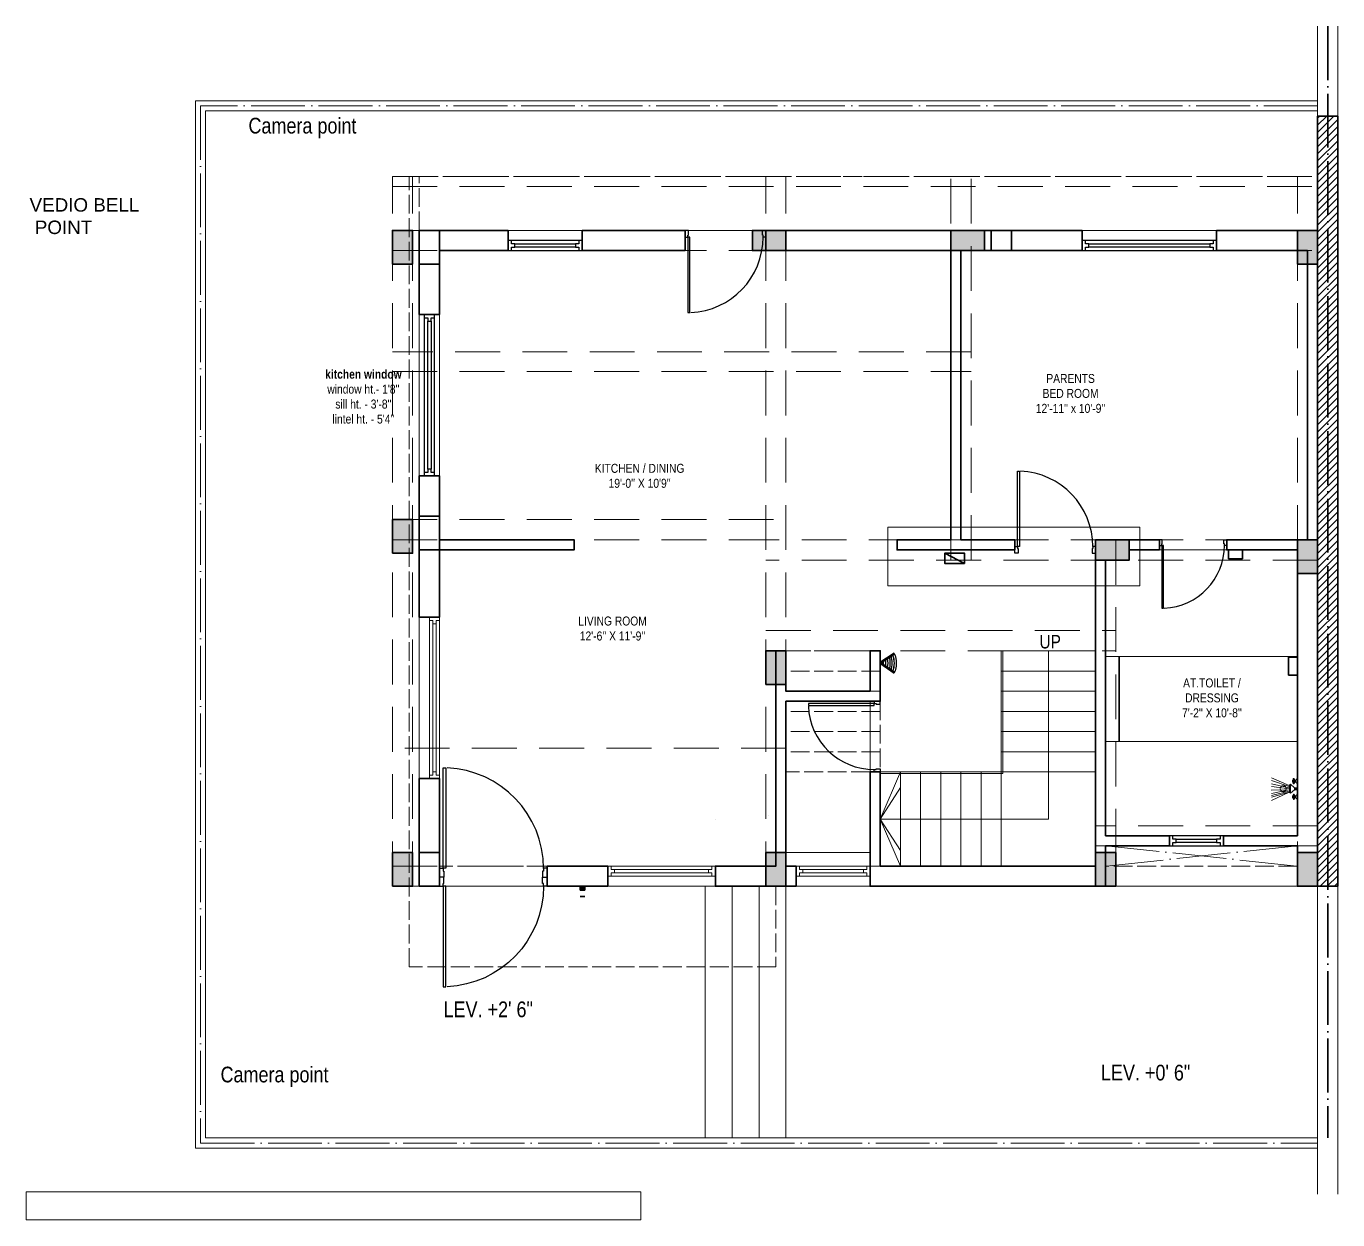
# Model space of a CAD drawing. Header units: millimetres. Extents: x 56222 to 3066687, y -650199 to -121287.
# Drawn here: x 147510 to 148094, y -180820 to -180288 of the extents above; entities that cross this region are included whole.
import ezdxf

# ---------------------------------------------------------------- set-up
doc = ezdxf.new("R2010")
doc.units = ezdxf.units.MM
doc.header["$MEASUREMENT"] = 0
for name, pattern in [('ACAD_ISO02W100', [15, 12, -3]), ('ACAD_ISO04W100', [30, 24, -3, 0, -3]), ('DASHED', [0.75, 0.5, -0.25]), ('DASHEDX2', [1.5, 1, -0.5])]:
    doc.linetypes.add(name, pattern=pattern)
for name, color, linetype, lineweight in [('$TD_AUDIT_GENERATED_(A0BDF17)', 32, 'Continuous', 30), ('Beam', 10, 'DASHEDX2', 0), ('CENTERLINE ( COLUMN ) ~ DIM', 7, 'Continuous', 9), ('COLUMN', 1, 'Continuous', 30), ('FIRST FLOOR ( TEXT )', 7, 'Continuous', 9), ('FUR', 250, 'Continuous', 0), ('FURNI', 25, 'Continuous', 5), ('FURNITURE', 32, 'Continuous', 9), ('furniture dimensions', 1, 'DASHED', 0), ('GROUND FLOOR', 7, 'Continuous', 9), ('GROUND FLOOR  ( HATCH )', 251, 'Continuous', 9), ('GROUND FLOOR  ( PLINE )', 251, 'Continuous', 30), ('GROUND FLOOR ( DW_RAIL )', 7, 'Continuous', 9), ('GROUND FLOOR ( STAIR )', 251, 'Continuous', 9), ('UTILITY', 48, 'Continuous', 9), ('X_PLOT', 1, 'Continuous', 9), ('XX~STR BEAM', 5, 'ACAD_ISO02W100', 9)]:
    doc.layers.add(name, color=color, linetype=linetype, lineweight=lineweight)
for name, color, linetype in [('AR DOOR', 40, 'Continuous'), ('AR ELE-5', 134, 'Continuous'), ('GROUND FLOOR  ( Text )', 251, 'Continuous'), ('Labels and Texts', 8, 'Continuous')]:
    doc.layers.add(name, color=color, linetype=linetype)
doc.layers.add('PDF_INT-ELEC SWITCH BOARD', color=7, linetype='Continuous', true_color=0x00751d)
doc.layers.add('XX~SLAB ( PLINE )', color=251, linetype='Continuous', plot=False)
doc.styles.add("Cn_BT_0'-0", font='swissc.ttf')
doc.styles.add('KATHA', font='swissc.ttf')
doc.styles.get("Standard").update_dxf_attribs({"font": 'arial.ttf', "height": 6})

# ---------------------------------------------------------------- blocks, each defined once
blk = doc.blocks.new('*U470')
for points in [[(-40, 0), (0, 0), (0, 30), (10, 30), (10, 100), (-40, 100)], [(0, 0), (0, -1120), (30, -1120), (30, 0)], [(1160, 0), (1120, 0), (1120, 30), (1110, 30), (1110, 100), (1160, 100)]]:
    blk.add_lwpolyline(points, close=True)
at = {"layer": 'AR ELE-5', "linetype": 'ByBlock', "ltscale": 15}
blk.add_arc((-2, 1), 1122, 272.373, 359.9653, dxfattribs=at)
blk = doc.blocks.new('*U255')
for points in [[(0, 0), (0, 1120), (-30, 1120), (-30, 0)], [(40, 0), (0, 0), (0, -30), (-10, -30), (-10, -100), (40, -100)], [(-1160, 0), (-1120, 0), (-1120, -30), (-1110, -30), (-1110, -100), (-1160, -100)]]:
    blk.add_lwpolyline(points, close=True)
at = {"layer": 'AR ELE-5', "linetype": 'ByBlock', "ltscale": 15}
blk.add_arc((2, -1), 1122, 92.373, 179.9653, dxfattribs=at)
blk = doc.blocks.new('*U257')
for points in [[(0, 0), (0, 1120), (30, 1120), (30, 0)], [(-40, 0), (0, 0), (0, -30), (10, -30), (10, -100), (-40, -100)], [(1160, 0), (1120, 0), (1120, -30), (1110, -30), (1110, -100), (1160, -100)]]:
    blk.add_lwpolyline(points, close=True)
at = {"layer": 'AR ELE-5', "linetype": 'ByBlock', "ltscale": 15}
blk.add_arc((-2, -1), 1122, 0.0347, 87.627, dxfattribs=at)
blk = doc.blocks.new('*U262')
for points in [[(-40, 0), (0, 0), (0, 30), (10, 30), (10, 100), (-40, 100)], [(0, 0), (0, -1120), (30, -1120), (30, 0)], [(1160, 0), (1120, 0), (1120, 30), (1110, 30), (1110, 100), (1160, 100)]]:
    blk.add_lwpolyline(points, close=True)
at = {"layer": 'AR ELE-5', "linetype": 'ByBlock', "ltscale": 15}
blk.add_arc((-2, 1), 1122, 272.373, 359.9653, dxfattribs=at)
blk = doc.blocks.new('A$C07311617')
at = {"layer": 'UTILITY'}
h = blk.add_hatch(color=7, dxfattribs=at)
h.paths.add_polyline_path([(-3.13, 2.02), (-3.13, 0), (-3.74, 0), (-3.74, 0.46), (-3.74, 1.42)])
h.paths.add_polyline_path([(-3.13, 0), (-3.13, -0.46), (-3.13, -2.02), (-3.74, -1.59), (-3.74, -0.46), (-3.74, 0)])
h = blk.add_hatch(color=7, dxfattribs=at)
h.paths.add_polyline_path([(0, 0.46), (0, 0), (-1.35, 0), (-1.35, 0.46)])
h.paths.add_polyline_path([(0, 0), (0, -0.46), (-1.35, -0.46), (-1.35, 0)])
at = {"layer": 'UTILITY', "color": 7}
for p, q in [((-3.74, 1.42), (-11.52, 4.9)), ((-3.74, 0.94), (-11.52, 3.66)), ((-3.74, 0.46), (-11.52, 2.15)), ((-3.74, 0), (-11.52, 0.93)), ((-3.13, 2.02), (-3.74, 1.42)), ((-3.13, -0.46), (-3.13, 2.02)), ((-1.35, 0.46), (-3.13, 2.02)), ((-3.13, 0.46), (-3.13, 1.42)), ((-1.74, 3.79), (-1.74, 4.05)), ((-1.74, 2.99), (-1.74, 2.72)), ((-1.47, 3.79), (-1.47, 4.05)), ((-1.47, 2.99), (-1.47, 2.72)), ((-1.35, -0.46), (-1.35, 0.46)), ((-1.35, 0.46), (0, 0.46)), ((-0.8, 3.9), (-0.8, 2.88)), ((-0.27, 2.44), (-0.27, 4.33)), ((0, -0.46), (0, 0.46)), ((-3.74, -0.46), (-11.62, -0.61)), ((-3.74, -0.46), (-11.57, -2.09)), ((-3.74, -1.03), (-11.52, -2.96)), ((-3.74, -1.59), (-11.52, -5.3)), ((-3.74, -1.59), (-11.52, -3.73)), ((-3.74, -1.59), (-3.13, -2.02)), ((-3.13, -0.46), (-3.13, -2.02)), ((-1.35, -0.46), (-3.13, -2.02)), ((-1.74, -3.22), (-1.74, -2.95)), ((-1.74, -4.02), (-1.74, -4.29)), ((-1.47, -3.22), (-1.47, -2.95)), ((-1.47, -4.02), (-1.47, -4.29)), ((-1.35, -0.46), (0, -0.46)), ((-0.8, -4.13), (-0.8, -3.11)), ((-0.27, -2.68), (-0.27, -4.56))]:
    blk.add_line(p, q, dxfattribs=at)
for points in [[(-1.35, 0.46), (-3.13, 2.02)], [(-3.13, -2.02), (-1.35, -0.46)]]:
    blk.add_lwpolyline(points, dxfattribs=at)
for points in [[(-1.07, 2.99), (-2.14, 2.99), (-2.14, 3.79), (-1.07, 3.79)], [(-1.07, -3.22), (-2.14, -3.22), (-2.14, -4.02), (-1.07, -4.02)]]:
    blk.add_lwpolyline(points, close=True, dxfattribs=at)
for centre, radius in [((-6.31, 0), 1.33), ((-1.6, 4.32), 0.298), ((-1.6, 3.39), 0.298), ((-1.6, 2.45), 0.298), ((-1.6, -2.69), 0.298), ((-1.6, -3.62), 0.298), ((-1.6, -4.55), 0.298)]:
    blk.add_circle(centre, radius, dxfattribs=at)
for centre, start, end in [((-1.47, 5.26), 285.25514, 344.74494), ((-1.47, 1.52), 15.25506, 74.74486), ((-1.47, -1.75), 285.25514, 344.74494), ((-1.47, -5.49), 15.25506, 74.74486)]:
    blk.add_arc(centre, 1.52, start, end, dxfattribs=at)
blk = doc.blocks.new('WIFI')
at = {"layer": '$TD_AUDIT_GENERATED_(A0BDF17)', "lineweight": 13, "true_color": 0xc7c8ca}
h = blk.add_hatch(color=9, dxfattribs=at)
h.dxf.hatch_style = 1
h.paths.add_polyline_path([(3320075.15, -510037.5), (3320075.24, -510037.64, -0.206837), (3320083.72, -510037.64), (3320083.82, -510037.5, 0.208331)])
h.paths.add_polyline_path([(3320075.66, -510038.29), (3320075.76, -510038.44, -0.179121), (3320083.18, -510038.42), (3320083.28, -510038.28, 0.181041)])
h.paths.add_polyline_path([(3320076.19, -510039.11), (3320076.29, -510039.25, -0.151306), (3320082.61, -510039.23), (3320082.71, -510039.09, 0.153663)])
h.paths.add_polyline_path([(3320076.65, -510039.81), (3320076.74, -510039.95, -0.127939), (3320082.13, -510039.93), (3320082.23, -510039.78, 0.130675)])
h.paths.add_polyline_path([(3320077.21, -510040.67), (3320077.31, -510040.82, -0.099586), (3320081.53, -510040.79), (3320081.63, -510040.64, 0.102799)])
h.paths.add_polyline_path([(3320077.79, -510041.56), (3320077.89, -510041.71, -0.070714), (3320080.9, -510041.69), (3320081.01, -510041.54, 0.074439)])
h.paths.add_polyline_path([(3320080.36, -510042.46, 0.045415), (3320078.39, -510042.48), (3320078.5, -510042.64, -0.041129), (3320080.25, -510042.62)])
at = {"layer": '$TD_AUDIT_GENERATED_(A0BDF17)', "color": 5, "lineweight": 53}
for q in [(3320075.15, -510037.5), (3320083.82, -510037.5)]:
    blk.add_line((3320079.34, -510043.93), q, dxfattribs=at)
at = {"layer": '$TD_AUDIT_GENERATED_(A0BDF17)', "lineweight": 13}
for centre, radius, start, end in [((3320079.48, -510047.46), 10.86, 66.46363, 113.53637), ((3320079.48, -510048.46), 10.86, 69.55506, 110.60197), ((3320079.48, -510048.46), 10.69, 69.78387, 110.40453), ((3320079.48, -510049.45), 10.86, 72.69008, 107.63381), ((3320079.48, -510049.45), 10.69, 72.97163, 107.38737), ((3320079.48, -510050.29), 10.86, 75.34618, 105.12593), ((3320079.48, -510051.29), 10.86, 78.59293, 102.07024), ((3320079.48, -510051.29), 10.69, 78.97936, 101.72777), ((3320079.48, -510052.28), 10.86, 81.9217, 98.95047), ((3320079.48, -510052.28), 10.69, 82.37146, 98.55092), ((3320079.48, -510053.28), 10.86, 85.35127, 95.7524), ((3320079.48, -510053.28), 10.69, 85.87047, 95.2913)]:
    blk.add_arc(centre, radius, start, end, dxfattribs=at)
at = {"layer": '$TD_AUDIT_GENERATED_(A0BDF17)', "color": 252, "lineweight": 13, "true_color": 0x939598}
blk.add_arc((3320079.48, -510047.46), 10.69, 66.64186, 113.38626, dxfattribs=at)
at = {"layer": 'Labels and Texts', "lineweight": 13}
blk.add_arc((3320079.48, -510050.29), 10.69, 75.6739, 104.83698, dxfattribs=at)
blk = doc.blocks.new('Column Plan')
at = {"layer": 'COLUMN'}
h = blk.add_hatch(color=256, dxfattribs=at)
h.dxf.hatch_style = 1
h.paths.add_polyline_path([(146945.14, -180499.65), (146954.14, -180499.65), (146954.14, -180484.65), (146945.14, -180484.65)])
h = blk.add_hatch(color=256, dxfattribs=at)
h.dxf.hatch_style = 1
h.paths.add_polyline_path([(147120.64, -180493.65), (147120.64, -180484.65), (147105.64, -180484.65), (147105.64, -180493.65)])
h = blk.add_hatch(color=256, dxfattribs=at)
h.dxf.hatch_style = 1
h.paths.add_polyline_path([(147209.14, -180493.65), (147209.14, -180484.65), (147194.14, -180484.65), (147194.14, -180493.65)])
h = blk.add_hatch(color=256, dxfattribs=at)
h.dxf.hatch_style = 1
h.paths.add_polyline_path([(147348.64, -180499.65), (147357.64, -180499.65), (147357.64, -180484.65), (147348.64, -180484.65)])
h = blk.add_hatch(color=256, dxfattribs=at)
h.dxf.hatch_style = 1
h.paths.add_polyline_path([(146945.14, -180628.65), (146954.14, -180628.65), (146954.14, -180613.65), (146945.14, -180613.65)])
h = blk.add_hatch(color=256, dxfattribs=at)
h.dxf.hatch_style = 1
h.paths.add_polyline_path([(147273.64, -180631.65), (147273.64, -180622.65), (147258.64, -180622.65), (147258.64, -180631.65)])
h = blk.add_hatch(color=256, dxfattribs=at)
h.dxf.hatch_style = 1
h.paths.add_polyline_path([(147348.64, -180637.65), (147357.64, -180637.65), (147357.64, -180622.65), (147348.64, -180622.65)])
h = blk.add_hatch(color=256, dxfattribs=at)
h.dxf.hatch_style = 1
h.paths.add_polyline_path([(147111.64, -180687.15), (147120.64, -180687.15), (147120.64, -180672.15), (147111.64, -180672.15)])
h = blk.add_hatch(color=256, dxfattribs=at)
h.dxf.hatch_style = 1
h.paths.add_polyline_path([(146945.14, -180777.15), (146954.14, -180777.15), (146954.14, -180762.15), (146945.14, -180762.15)])
h = blk.add_hatch(color=256, dxfattribs=at)
h.dxf.hatch_style = 1
h.paths.add_polyline_path([(147111.64, -180777.15), (147120.64, -180777.15), (147120.64, -180762.15), (147111.64, -180762.15)])
h = blk.add_hatch(color=256, dxfattribs=at)
h.dxf.hatch_style = 1
h.paths.add_polyline_path([(147258.64, -180777.15), (147267.64, -180777.15), (147267.64, -180762.15), (147258.64, -180762.15)])
h = blk.add_hatch(color=256, dxfattribs=at)
h.dxf.hatch_style = 1
h.paths.add_polyline_path([(147348.64, -180777.15), (147357.64, -180777.15), (147357.64, -180762.15), (147348.64, -180762.15)])
at = {"layer": 'Beam', "ltscale": 20}
for p, q in [((146945.14, -180777.15), (146945.14, -180460.65)), ((146945.14, -180460.65), (147357.64, -180460.65)), ((146945.14, -180465.15), (147357.64, -180465.15)), ((146954.14, -180777.15), (146954.14, -180460.65)), ((147111.64, -180777.15), (147111.64, -180460.65)), ((147120.64, -180777.15), (147120.64, -180460.65)), ((147194.14, -180631.65), (147194.14, -180460.65)), ((147203.14, -180631.65), (147203.14, -180460.65)), ((147348.64, -180777.15), (147348.64, -180460.65)), ((147357.64, -180777.15), (147357.64, -180460.65)), ((146945.14, -180484.65), (147357.64, -180484.65)), ((146945.14, -180493.65), (147357.64, -180493.65)), ((147203.14, -180538.75), (146945.14, -180538.75)), ((146945.14, -180547.65), (147203.14, -180547.65)), ((146945.14, -180613.65), (147120.64, -180613.65)), ((146945.14, -180622.65), (147120.64, -180622.65)), ((147357.64, -180622.65), (147111.64, -180622.65)), ((147258.64, -180622.65), (147258.64, -180777.15)), ((147267.64, -180622.65), (147267.64, -180777.15)), ((147357.64, -180631.65), (147111.64, -180631.65)), ((147111.64, -180663.15), (147267.64, -180663.15)), ((147111.64, -180672.15), (147267.64, -180672.15)), ((147120.64, -180715.55), (146945.14, -180715.55)), ((147357.64, -180750.15), (147258.64, -180750.15)), ((147357.64, -180759.15), (147258.64, -180759.15)), ((146945.14, -180768.15), (147120.64, -180768.15)), ((146945.14, -180777.15), (147120.64, -180777.15))]:
    blk.add_line(p, q, dxfattribs=at)
at = {"layer": 'Beam'}
blk.add_line((147111.64, -180777.15), (147267.64, -180777.15), dxfattribs=at)
at = {"layer": 'COLUMN'}
for points in [[(146945.14, -180499.65), (146954.14, -180499.65), (146954.14, -180484.65), (146945.14, -180484.65)], [(147120.64, -180493.65), (147120.64, -180484.65), (147105.64, -180484.65), (147105.64, -180493.65)], [(147209.14, -180493.65), (147209.14, -180484.65), (147194.14, -180484.65), (147194.14, -180493.65)], [(147348.64, -180499.65), (147357.64, -180499.65), (147357.64, -180484.65), (147348.64, -180484.65)], [(146945.14, -180628.65), (146954.14, -180628.65), (146954.14, -180613.65), (146945.14, -180613.65)], [(147273.64, -180631.65), (147273.64, -180622.65), (147258.64, -180622.65), (147258.64, -180631.65)], [(147348.64, -180637.65), (147357.64, -180637.65), (147357.64, -180622.65), (147348.64, -180622.65)], [(147111.64, -180687.15), (147120.64, -180687.15), (147120.64, -180672.15), (147111.64, -180672.15)], [(146945.14, -180777.15), (146954.14, -180777.15), (146954.14, -180762.15), (146945.14, -180762.15)], [(147111.64, -180777.15), (147120.64, -180777.15), (147120.64, -180762.15), (147111.64, -180762.15)], [(147258.64, -180777.15), (147267.64, -180777.15), (147267.64, -180762.15), (147258.64, -180762.15)], [(147348.64, -180777.15), (147357.64, -180777.15), (147357.64, -180762.15), (147348.64, -180762.15)]]:
    blk.add_lwpolyline(points, close=True, dxfattribs=at)

msp = doc.modelspace()

# ---------------------------------------------------------------- hatches: boundary and pattern name
at = {"layer": 'GROUND FLOOR  ( HATCH )'}
h = msp.add_hatch(dxfattribs=at)
h.set_pattern_fill('ANSI31', color=6, scale=18, style=0)
h.set_pattern_definition([(45, (31553.5711, -18052.4536), (-1.590990258, 1.590990258), [])])
h.paths.add_polyline_path([(148094.2571, -180328.128), (148085.2571, -180328.128), (148085.2571, -180671.628), (148094.2571, -180671.628)])

# ---------------------------------------------------------------- linework, layer by layer
at = {"layer": 'CENTERLINE ( COLUMN ) ~ DIM'}
for p, q in [((147684.7571, -180394.128), (147693.7571, -180394.128)), ((147684.7571, -180416.628), (147693.7571, -180416.628)), ((147684.7571, -180488.628), (147693.7571, -180488.628))]:
    msp.add_line(p, q, dxfattribs=at)
at = {"layer": 'COLUMN'}
for points in [[(147684.7571, -180379.128), (147693.7571, -180379.128), (147693.7571, -180394.128), (147684.7571, -180394.128)], [(147839.2571, -180379.128), (147848.2571, -180379.128), (147848.2571, -180388.128), (147839.2571, -180388.128)], [(147939.7571, -180379.128), (147948.7571, -180379.128), (147948.7571, -180388.128), (147939.7571, -180388.128)], [(148076.2571, -180379.128), (148085.2571, -180379.128), (148085.2571, -180394.128), (148076.2571, -180394.128)], [(147684.7571, -180506.628), (147693.7571, -180506.628), (147693.7571, -180521.628), (147684.7571, -180521.628)], [(148001.2571, -180517.128), (148001.2571, -180526.128), (147986.2571, -180526.128), (147986.2571, -180517.128)], [(148076.2571, -180517.128), (148085.2571, -180517.128), (148085.2571, -180532.128), (148076.2571, -180532.128)], [(147684.7571, -180656.628), (147693.7571, -180656.628), (147693.7571, -180671.628), (147684.7571, -180671.628)], [(148076.2571, -180656.628), (148085.2571, -180656.628), (148085.2571, -180671.628), (148076.2571, -180671.628)]]:
    msp.add_lwpolyline(points, close=True, dxfattribs=at)
at = {"layer": 'FUR'}
for p, q in [((147840.6258, -180639.9393), (147840.6258, -180639.9393)), ((147817.0363, -180641.9393), (147817.0363, -180641.9393))]:
    msp.add_line(p, q, dxfattribs=at)
at = {"layer": 'FURNI', "color": 5, "lineweight": 30}
for p, q in [((147756.5203, -180671.879), (147756.5242, -180671.8695)), ((147756.5203, -180672.6044), (147756.5203, -180671.879)), ((147756.5203, -180672.6112), (147756.5203, -180672.6044)), ((147756.8561, -180672.6044), (147756.5203, -180672.6044)), ((147756.5203, -180672.6112), (147756.5203, -180673.3437)), ((147756.5203, -180672.6112), (147756.8561, -180672.6112)), ((147756.5203, -180673.3437), (147756.5203, -180673.3505)), ((147756.8561, -180673.3437), (147756.5203, -180673.3437)), ((147756.5203, -180673.3706), (147756.5203, -180673.3505)), ((147756.8561, -180673.3505), (147756.5203, -180673.3505)), ((147756.5203, -180673.3773), (147756.5203, -180673.3706)), ((147756.8561, -180673.3706), (147756.5203, -180673.3706)), ((147756.5203, -180673.3773), (147756.8561, -180673.3773)), ((147756.5242, -180671.8695), (147756.5337, -180671.8655)), ((147758.5892, -180671.8655), (147756.5337, -180671.8655)), ((147756.8561, -180672.6044), (147756.8561, -180671.879)), ((147756.8561, -180672.6112), (147756.8561, -180672.6044)), ((147756.8561, -180673.3437), (147756.8561, -180672.6112)), ((147756.8561, -180673.3505), (147756.8561, -180673.3437)), ((147756.8561, -180673.3706), (147756.8561, -180673.3505)), ((147756.8561, -180673.3773), (147756.8561, -180673.3706)), ((147756.8897, -180672.6044), (147758.2332, -180672.6044)), ((147756.8897, -180673.3773), (147756.8897, -180672.6044)), ((147758.2332, -180673.3773), (147756.8897, -180673.3773)), ((147758.2332, -180672.6044), (147758.2332, -180673.3773)), ((147758.2668, -180672.6044), (147758.2668, -180671.879)), ((147758.2668, -180672.6112), (147758.2668, -180672.6044)), ((147758.6027, -180672.6044), (147758.2668, -180672.6044)), ((147758.2668, -180673.3437), (147758.2668, -180672.6112)), ((147758.2668, -180672.6112), (147758.6027, -180672.6112)), ((147758.2668, -180673.3505), (147758.2668, -180673.3437)), ((147758.6027, -180673.3437), (147758.2668, -180673.3437)), ((147758.2668, -180673.3706), (147758.2668, -180673.3505)), ((147758.6027, -180673.3505), (147758.2668, -180673.3505)), ((147758.2668, -180673.3773), (147758.2668, -180673.3706)), ((147758.6027, -180673.3706), (147758.2668, -180673.3706)), ((147758.6027, -180673.3773), (147758.2668, -180673.3773)), ((147758.5987, -180671.8695), (147758.5892, -180671.8655)), ((147758.6027, -180671.879), (147758.5987, -180671.8695)), ((147758.6027, -180672.6044), (147758.6027, -180671.879)), ((147758.6027, -180672.6112), (147758.6027, -180672.6044)), ((147758.6027, -180673.3437), (147758.6027, -180672.6112)), ((147758.6027, -180673.3505), (147758.6027, -180673.3437)), ((147758.6027, -180673.3706), (147758.6027, -180673.3505)), ((147758.6027, -180673.3773), (147758.6027, -180673.3706)), ((147756.5203, -180676.1512), (147756.5242, -180676.1607)), ((147756.5242, -180676.1607), (147756.5337, -180676.1646)), ((147756.5337, -180676.1646), (147758.5892, -180676.1646)), ((147758.5892, -180676.1646), (147758.5987, -180676.1607)), ((147758.5987, -180676.1607), (147758.6027, -180676.1512))]:
    msp.add_line(p, q, dxfattribs=at)
at = {"layer": 'FURNI', "lineweight": 0}
msp.add_lwpolyline([(147893.6593, -180511.4906), (148006.0282, -180511.4906), (148006.0282, -180537.6165), (147893.6593, -180537.6165)], close=True, dxfattribs=at)
at = {"layer": 'furniture dimensions', "color": 18, "linetype": 'Continuous', "lineweight": 0, "ltscale": 10, "true_color": 0x000000}
msp.add_lwpolyline([(147783.5467, -180820.3595), (147509.5258, -180820.3595), (147509.5258, -180807.8703), (147783.5467, -180807.8703)], close=True, dxfattribs=at)
at = {"layer": 'GROUND FLOOR'}
for p, q in [((148085.2571, -180288.0791), (148085.2571, -180809.0119)), ((148085.2571, -180288.0791), (148085.2571, -180379.128)), ((148094.2571, -180288.0791), (148094.2571, -180809.0119)), ((147585.0071, -180321.378), (148085.2571, -180321.378)), ((147585.0071, -180321.378), (147585.0071, -180788.378)), ((147589.5071, -180325.878), (148085.2571, -180325.878)), ((147589.5071, -180325.878), (147589.5071, -180783.878)), ((147684.7571, -180379.128), (147684.7571, -180671.628)), ((148085.2571, -180379.128), (147684.7571, -180379.128)), ((147803.2571, -180379.128), (147803.2571, -180388.128)), ((147839.2571, -180379.128), (147839.2571, -180388.128)), ((147848.2571, -180379.128), (147848.2571, -180388.128)), ((147980.2571, -180379.128), (147980.2571, -180388.128)), ((148040.2571, -180379.128), (148040.2571, -180388.128)), ((147693.7571, -180388.128), (147693.7571, -180508.128)), ((147803.2571, -180388.128), (147693.7571, -180388.128)), ((147921.7571, -180388.128), (147839.2571, -180388.128)), ((147921.7571, -180388.128), (147921.7571, -180517.128)), ((148076.2571, -180388.128), (147926.2571, -180388.128)), ((147926.2571, -180388.128), (147926.2571, -180517.128)), ((147693.7571, -180416.628), (147684.7571, -180416.628)), ((147693.7571, -180488.628), (147684.7571, -180488.628)), ((147753.7571, -180517.128), (147693.7571, -180517.128)), ((147753.7571, -180517.128), (147753.7571, -180521.628)), ((147921.7571, -180517.128), (147897.7571, -180517.128)), ((147897.7571, -180521.628), (147897.7571, -180517.128)), ((147926.2571, -180517.128), (147944.2571, -180517.128)), ((147986.2571, -180517.128), (147986.2571, -180671.628)), ((148014.7571, -180517.128), (147986.2571, -180517.128)), ((148014.7571, -180517.128), (148014.7571, -180521.628)), ((148076.2571, -180517.128), (148044.761, -180517.1267)), ((148044.761, -180517.1267), (148044.761, -180521.6267)), ((147693.7571, -180521.628), (147693.7571, -180671.628)), ((147753.7571, -180521.628), (147693.7571, -180521.628)), ((147944.2571, -180521.628), (147897.7571, -180521.628)), ((148076.2571, -180521.628), (148001.2571, -180521.628)), ((148076.2571, -180521.628), (148076.2571, -180649.128)), ((147990.7571, -180526.128), (147990.7571, -180649.128)), ((147693.7571, -180551.628), (147684.7571, -180551.628)), ((147885.7571, -180584.628), (147885.7571, -180566.628)), ((147890.2571, -180589.128), (147890.2571, -180566.628)), ((147990.7571, -180569.128), (148076.2571, -180569.128)), ((147885.7571, -180671.628), (147885.7571, -180589.128)), ((147990.7571, -180607.128), (148076.2571, -180607.128)), ((147890.2571, -180662.628), (147890.2571, -180620.628)), ((147693.7571, -180623.628), (147684.7571, -180623.628)), ((148022.2571, -180649.128), (148076.2571, -180649.128)), ((148043.2571, -180649.128), (148043.2571, -180653.628)), ((147990.7571, -180653.628), (147990.7571, -180671.628)), ((148022.2571, -180653.628), (148076.2571, -180653.628)), ((148076.2571, -180653.628), (148076.2571, -180671.628)), ((147843.7571, -180662.628), (147741.7571, -180662.628)), ((147741.7571, -180662.628), (147741.7571, -180671.628)), ((147986.2571, -180662.628), (147852.7571, -180662.628)), ((148085.2571, -180671.628), (147684.7571, -180671.628)), ((147812.2571, -180671.628), (147812.2571, -180783.878)), ((147824.2571, -180671.628), (147824.2571, -180783.878)), ((147836.2571, -180671.628), (147836.2571, -180783.878)), ((147848.2571, -180671.628), (147848.2571, -180783.878)), ((147589.5071, -180783.878), (148085.2571, -180783.878)), ((147585.0071, -180788.378), (148085.2571, -180788.378))]:
    msp.add_line(p, q, dxfattribs=at)
at = {"layer": 'GROUND FLOOR', "color": 1, "linetype": 'ACAD_ISO04W100'}
for p, q in [((148089.7571, -180288.0791), (148089.7571, -180671.628)), ((147990.7571, -180653.628), (148076.2571, -180662.628)), ((148076.2571, -180653.628), (147990.7571, -180662.628))]:
    msp.add_line(p, q, dxfattribs=at)
at = {"layer": 'GROUND FLOOR', "linetype": 'ACAD_ISO02W100', "ltscale": 0.7}
for p, q in [((147684.7571, -180379.128), (147684.7571, -180355.128)), ((147741.7571, -180662.628), (147693.7571, -180662.628)), ((148076.2571, -180662.628), (147990.7571, -180662.628))]:
    msp.add_line(p, q, dxfattribs=at)
at = {"layer": 'GROUND FLOOR', "color": 5}
msp.add_line((147890.2571, -180589.128), (147848.2571, -180589.128), dxfattribs=at)
at = {"layer": 'GROUND FLOOR', "color": 1, "linetype": 'ACAD_ISO04W100'}
msp.add_lwpolyline([(148085.2571, -180323.628), (147587.2571, -180323.628), (147587.2571, -180786.128), (148085.2571, -180786.128)], dxfattribs=at)
at = {"layer": 'GROUND FLOOR', "color": 6, "lineweight": 30}
msp.add_lwpolyline([(148094.2571, -180328.128), (148085.2571, -180328.128), (148085.2571, -180671.628), (148094.2571, -180671.628)], close=True, dxfattribs=at)
at = {"layer": 'GROUND FLOOR', "color": 1, "linetype": 'ACAD_ISO02W100', "ltscale": 0.7}
msp.add_lwpolyline([(147843.7571, -180671.628), (147843.7571, -180707.628), (147680.2571, -180707.628), (147680.2571, -180355.128), (147684.7571, -180355.128)], dxfattribs=at)
at = {"layer": 'GROUND FLOOR', "linetype": 'ACAD_ISO02W100', "ltscale": 0.7}
msp.add_lwpolyline([(147684.7571, -180355.128), (148080.7571, -180355.128)], dxfattribs=at)
at = {"layer": 'GROUND FLOOR'}
msp.add_lwpolyline([(147944.2571, -180566.628), (147944.2571, -180620.628), (147890.2571, -180620.628)], dxfattribs=at)
at = {"layer": 'GROUND FLOOR  ( PLINE )', "lineweight": 0}
msp.add_line((147885.7571, -180656.628), (147848.2571, -180656.628), dxfattribs=at)
at = {"layer": 'GROUND FLOOR  ( PLINE )'}
for points in [[(147724.3577, -180379.128), (147684.7571, -180379.128), (147684.7571, -180394.128), (147693.7571, -180394.128), (147693.7571, -180388.128), (147724.3577, -180388.128)], [(147757.3577, -180379.128), (147803.2571, -180379.128), (147803.2571, -180388.128), (147757.3577, -180388.128)], [(147848.2571, -180379.128), (147980.2571, -180379.128), (147980.2571, -180388.128), (147926.2571, -180388.128), (147926.2571, -180517.128), (147950.2571, -180517.128), (147950.2571, -180521.628), (147897.7571, -180521.628), (147897.7571, -180517.128), (147921.7571, -180517.128), (147921.7571, -180388.128), (147848.2571, -180388.128)], [(148085.2571, -180379.128), (148040.2571, -180379.128), (148040.2571, -180388.128), (148080.7571, -180388.128), (148080.7571, -180517.128), (148044.761, -180517.1267), (148044.761, -180521.6267), (148076.2571, -180521.628), (148076.2571, -180649.128), (148043.2571, -180649.128), (148043.2571, -180653.628), (148076.2571, -180653.628), (148076.2571, -180671.628), (148085.2571, -180671.628)], [(147693.7571, -180416.628), (147684.7571, -180416.628), (147684.7571, -180394.128), (147693.7571, -180394.128)], [(147693.7571, -180506.628), (147684.7571, -180506.628), (147684.7571, -180488.628), (147693.7571, -180488.628)], [(147693.7571, -180521.628), (147753.7571, -180521.628), (147753.7571, -180517.128), (147693.7571, -180517.128), (147693.7571, -180506.628), (147684.7571, -180506.628), (147684.7571, -180551.628), (147693.7571, -180551.628)], [(147986.2571, -180662.628), (147890.2571, -180662.628), (147890.2571, -180620.628), (147885.7571, -180620.628), (147885.7571, -180671.628), (147986.2571, -180671.628)], [(147693.7571, -180623.628), (147684.7571, -180623.628), (147684.7571, -180671.628), (147693.7571, -180671.628)], [(147741.7571, -180662.628), (147768.7571, -180662.628), (147768.7571, -180671.628), (147741.7571, -180671.628)]]:
    msp.add_lwpolyline(points, close=True, dxfattribs=at)
for points in [[(147990.7571, -180649.128), (148019.252, -180649.128), (148019.252, -180653.628), (147990.7571, -180653.628), (147990.7571, -180671.628), (147986.2571, -180671.628), (147986.2571, -180517.128), (148014.7571, -180517.128), (148014.7571, -180521.628), (148001.2571, -180521.628)], [(147990.7571, -180526.128), (147990.7571, -180649.128)], [(147848.2571, -180662.628), (147848.2571, -180589.128), (147890.2571, -180589.128), (147890.2571, -180566.628), (147885.7571, -180566.628), (147885.7571, -180584.628), (147848.2571, -180584.628), (147848.2571, -180566.628), (147843.7571, -180566.628), (147843.7571, -180662.628), (147816.7571, -180662.628), (147816.7571, -180671.628), (147848.2571, -180671.628)], [(147996.7571, -180569.128), (147996.7571, -180607.128)], [(147848.2571, -180671.628), (147848.2571, -180671.628), (147852.7571, -180671.628), (147852.7571, -180662.628), (147848.2571, -180662.628)]]:
    msp.add_lwpolyline(points, dxfattribs=at)
at = {"layer": 'GROUND FLOOR ( DW_RAIL )'}
for points in [[(147693.7571, -180623.628), (147693.7571, -180622.128), (147692.2571, -180622.128), (147692.2571, -180620.628), (147690.7571, -180620.628), (147690.7571, -180554.628), (147692.2571, -180554.628), (147692.2571, -180553.128), (147693.7571, -180553.128), (147693.7571, -180551.628), (147689.2571, -180551.628), (147689.2571, -180553.128), (147690.7571, -180553.128), (147690.7571, -180554.628), (147692.2571, -180554.628), (147692.2571, -180620.628), (147690.7571, -180620.628), (147690.7571, -180622.128), (147689.2571, -180622.128), (147689.2571, -180623.628), (147693.7571, -180623.628), (147693.7571, -180551.628), (147689.2571, -180551.628), (147689.2571, -180623.628)], [(147768.7571, -180662.628), (147816.7571, -180662.628), (147816.7571, -180671.628), (147768.7571, -180671.628)], [(147816.7571, -180662.628), (147815.2571, -180662.628), (147815.2571, -180664.128), (147813.7571, -180664.128), (147813.7571, -180665.628), (147771.7571, -180665.628), (147771.7571, -180664.128), (147770.2571, -180664.128), (147770.2571, -180662.628), (147768.7571, -180662.628), (147768.7571, -180667.128), (147770.2571, -180667.128), (147770.2571, -180665.628), (147771.7571, -180665.628), (147771.7571, -180664.128), (147813.7571, -180664.128), (147813.7571, -180665.628), (147815.2571, -180665.628), (147815.2571, -180667.128), (147816.7571, -180667.128), (147816.7571, -180662.628), (147768.7571, -180662.628), (147768.7571, -180667.128), (147816.7571, -180667.128)], [(147885.7571, -180662.628), (147884.2571, -180662.628), (147884.2571, -180664.128), (147882.7571, -180664.128), (147882.7571, -180665.628), (147855.7571, -180665.628), (147855.7571, -180664.128), (147854.2571, -180664.128), (147854.2571, -180662.628), (147852.7571, -180662.628), (147852.7571, -180667.128), (147854.2571, -180667.128), (147854.2571, -180665.628), (147855.7571, -180665.628), (147855.7571, -180664.128), (147882.7571, -180664.128), (147882.7571, -180665.628), (147884.2571, -180665.628), (147884.2571, -180667.128), (147885.7571, -180667.128), (147885.7571, -180662.628), (147852.7571, -180662.628), (147852.7571, -180667.128), (147885.7571, -180667.128)]]:
    msp.add_lwpolyline(points, close=True, dxfattribs=at)
at = {"layer": 'GROUND FLOOR ( STAIR )', "color": 5, "linetype": 'ACAD_ISO02W100', "ltscale": 0.7}
for p, q in [((147890.2571, -180566.628), (147848.2571, -180566.628)), ((147890.2571, -180575.628), (147848.2571, -180575.628)), ((147890.2571, -180584.628), (147848.2571, -180584.628)), ((147890.2571, -180593.628), (147848.2571, -180593.628)), ((147890.2571, -180589.128), (147890.2571, -180620.628)), ((147890.2571, -180602.628), (147848.2571, -180602.628)), ((147890.2571, -180611.628), (147848.2571, -180611.628)), ((147885.7571, -180620.628), (147848.2571, -180620.628))]:
    msp.add_line(p, q, dxfattribs=at)
at = {"layer": 'GROUND FLOOR ( STAIR )'}
for p, q in [((147986.2571, -180566.628), (147944.2571, -180566.628)), ((147944.2571, -180566.628), (147944.2571, -180662.628)), ((147986.2571, -180575.628), (147944.2571, -180575.628)), ((147986.2571, -180584.628), (147944.2571, -180584.628)), ((147986.2571, -180593.628), (147944.2571, -180593.628)), ((147986.2571, -180602.628), (147944.2571, -180602.628)), ((147986.2571, -180611.628), (147944.2571, -180611.628)), ((147986.2571, -180620.628), (147890.2571, -180620.628)), ((147899.2571, -180620.628), (147899.2571, -180662.628)), ((147908.2571, -180620.628), (147908.2571, -180662.628)), ((147917.2571, -180620.628), (147917.2571, -180662.628)), ((147926.2571, -180620.628), (147926.2571, -180662.628)), ((147935.2571, -180620.628), (147935.2571, -180662.628))]:
    msp.add_line(p, q, dxfattribs=at)
msp.add_lwpolyline([(147890.2571, -180641.628), (147899.2571, -180620.628), (147899.2571, -180627.628), (147890.2571, -180641.628), (147899.2571, -180662.628), (147899.2571, -180655.628), (147890.2571, -180641.628), (147965.2571, -180641.628), (147965.2571, -180566.628)], dxfattribs=at)
msp.add_lwpolyline([(147890.2571, -180620.628), (147944.2571, -180620.628), (147944.2571, -180566.628), (147944.9571, -180566.628), (147944.9571, -180621.328), (147890.2571, -180621.328)], close=True, dxfattribs=at)
at = {"layer": 'PDF_INT-ELEC SWITCH BOARD', "color": 40, "lineweight": 30, "true_color": 0xffc61a}
msp.add_line((147919.0664, -180523.128), (147927.8815, -180527.676), dxfattribs=at)
msp.add_lwpolyline([(147927.8815, -180527.676), (147927.8815, -180523.128), (147919.0664, -180523.128), (147919.0664, -180527.676)], close=True, dxfattribs=at)
at = {"layer": 'X_PLOT', "linetype": 'ACAD_ISO04W100', "lineweight": 30}
msp.add_line((148089.7571, -180288.0791), (148089.7571, -180783.878), dxfattribs=at)
at = {"layer": 'XX~SLAB ( PLINE )'}
for points in [[(147724.3577, -180388.128), (147725.8577, -180388.128), (147725.8577, -180386.628), (147727.3577, -180386.628), (147727.3577, -180385.128), (147754.3577, -180385.128), (147754.3577, -180386.628), (147755.8577, -180386.628), (147755.8577, -180388.128), (147757.3577, -180388.128), (147757.3577, -180383.628), (147755.8577, -180383.628), (147755.8577, -180385.128), (147754.3577, -180385.128), (147754.3577, -180386.628), (147727.3577, -180386.628), (147727.3577, -180385.128), (147725.8577, -180385.128), (147725.8577, -180383.628), (147724.3577, -180383.628), (147724.3577, -180388.128), (147757.3577, -180388.128), (147757.3577, -180383.628), (147724.3577, -180383.628)], [(148040.2571, -180383.628), (148038.7571, -180383.628), (148038.7571, -180385.128), (148037.2571, -180385.128), (148037.2571, -180386.628), (147983.2571, -180386.628), (147983.2571, -180385.128), (147981.7571, -180385.128), (147981.7571, -180383.628), (147980.2571, -180383.628), (147980.2571, -180388.128), (147981.7571, -180388.128), (147981.7571, -180386.628), (147983.2571, -180386.628), (147983.2571, -180385.128), (148037.2571, -180385.128), (148037.2571, -180386.628), (148038.7571, -180386.628), (148038.7571, -180388.128), (148040.2571, -180388.128), (148040.2571, -180383.628), (147980.2571, -180383.628), (147980.2571, -180388.128), (148040.2571, -180388.128)], [(147691.5071, -180488.628), (147691.5071, -180487.128), (147690.0071, -180487.128), (147690.0071, -180485.628), (147688.5071, -180485.628), (147688.5071, -180419.628), (147690.0071, -180419.628), (147690.0071, -180418.128), (147691.5071, -180418.128), (147691.5071, -180416.628), (147687.0071, -180416.628), (147687.0071, -180418.128), (147688.5071, -180418.128), (147688.5071, -180419.628), (147690.0071, -180419.628), (147690.0071, -180485.628), (147688.5071, -180485.628), (147688.5071, -180487.128), (147687.0071, -180487.128), (147687.0071, -180488.628), (147691.5071, -180488.628), (147691.5071, -180416.628), (147687.0071, -180416.628), (147687.0071, -180488.628)], [(148043.252, -180649.128), (148041.752, -180649.128), (148041.752, -180650.628), (148040.252, -180650.628), (148040.252, -180652.128), (148022.252, -180652.128), (148022.252, -180650.628), (148020.752, -180650.628), (148020.752, -180649.128), (148019.252, -180649.128), (148019.252, -180653.628), (148020.752, -180653.628), (148020.752, -180652.128), (148022.252, -180652.128), (148022.252, -180650.628), (148040.252, -180650.628), (148040.252, -180652.128), (148041.752, -180652.128), (148041.752, -180653.628), (148043.252, -180653.628), (148043.252, -180649.128), (148019.252, -180649.128), (148019.252, -180653.628), (148043.252, -180653.628)]]:
    msp.add_lwpolyline(points, close=True, dxfattribs=at)
at = {"layer": 'XX~STR BEAM', "lineweight": 30}
for points in [[(148045.5778, -180525.6268), (148045.5778, -180521.6268), (148051.8404, -180521.6268), (148051.8404, -180525.6268)], [(148072.2571, -180569.5079), (148076.2571, -180569.5079), (148076.2571, -180577.5079), (148072.2571, -180577.5079)]]:
    msp.add_lwpolyline(points, close=True, dxfattribs=at)

# ---------------------------------------------------------------- block references
at = {"lineweight": 0}
msp.add_blockref('Column Plan', (727.6171, 105.5258), dxfattribs=at)
at = {"color": 1, "lineweight": 35, "rotation": 270}
msp.add_blockref('WIFI', (657934.1868, 3139507.332), dxfattribs=at)
at = {"layer": 'AR DOOR', "linetype": 'ByBlock', "lineweight": -2, "extrusion": (0, 0, -1)}
for name, p, xscale, yscale, zscale in [('*U470', (-147804.4571, -180382.128), -0.02999999999997555, 0.02999999999997555, -0.02999999999997555), ('*U257', (-147951.4571, -180520.128), -0.02999999999997555, 0.02999999999997555, -0.02999999999997555), ('*U262', (-148015.7572, -180519.627), -0.02500332000264408, 0.02500332000264408, -0.02500332000264408), ('*U257', (-147695.3571, -180663.628), -0.04000000000002399, 0.04000000000002399, -0.04000000000002399)]:
    msp.add_blockref(name, p, dxfattribs=dict(at, xscale=xscale, yscale=yscale, zscale=zscale))
for name, p, xscale, yscale, zscale, rotation in [('*U255', (-147887.6321, -180590.178), -0.02624999999989069, 0.02624999999989069, -0.02624999999989069, 270), ('*U257', (-147695.3571, -180671.628), 0.04000000000002399, 0.04000000000002399, -0.04000000000002399, 180)]:
    msp.add_blockref(name, p, dxfattribs=dict(at, xscale=xscale, yscale=yscale, zscale=zscale, rotation=rotation))
at = {"layer": 'FURNITURE', "lineweight": 18, "rotation": 0.03312803684924393}
msp.add_blockref('A$C07311617', (148076.2571, -180628.128), dxfattribs=at)

# ---------------------------------------------------------------- texts
at = {"layer": 'FIRST FLOOR ( TEXT )', "char_height": 4, "attachment_point": 5, "style": 'KATHA'}
for s, insert in [("{\\fSwis721 Cn BT|b1|i0|c0|p34;kitchen window }\\Pwindow ht.- 1'8''\\Psill ht. - 3'-8'' \\Plintel ht. - 5'4''", (147659.8488, -180453.2859)), ("PARENTS \\PBED ROOM\\P12'-11'' x 10'-9''", (147975.1354, -180451.8595)), ("KITCHEN / DINING\\P19'-0'' X 10'9''", (147783.0056, -180488.6014)), ("LIVING ROOM\\P12'-6'' X 11'-9''", (147770.9264, -180556.6982)), ("AT.TOILET /\\PDRESSING\\P7'-2'' X 10'-8''", (148038.1641, -180587.6441))]:
    msp.add_mtext(s, dxfattribs=dict(at, insert=insert))
at = {"layer": 'GROUND FLOOR  ( Text )', "color": 1, "char_height": 7, "attachment_point": 5, "style": "Cn_BT_0'-0"}
for s, insert in [('Camera point', (147632.6717, -180333.4776)), ('LEV. +2\' 6"', (147715.5003, -180726.5594)), ('Camera point', (147620.2187, -180756.6357)), ('LEV. +0\' 6"', (148008.5881, -180754.7675))]:
    msp.add_mtext(s, dxfattribs=dict(at, insert=insert))
at = {"layer": 'GROUND FLOOR  ( Text )', "color": 5, "insert": (147535.4722, -180372.8021), "char_height": 6, "attachment_point": 5}
msp.add_mtext('\\pxql;VEDIO BELL\\P POINT', dxfattribs=at)
at = {"layer": 'GROUND FLOOR  ( Text )', "insert": (147966.0453, -180562.6024), "char_height": 6, "attachment_point": 5, "style": "Cn_BT_0'-0"}
msp.add_mtext('UP', dxfattribs=at)

doc.saveas('drawing.dxf')
